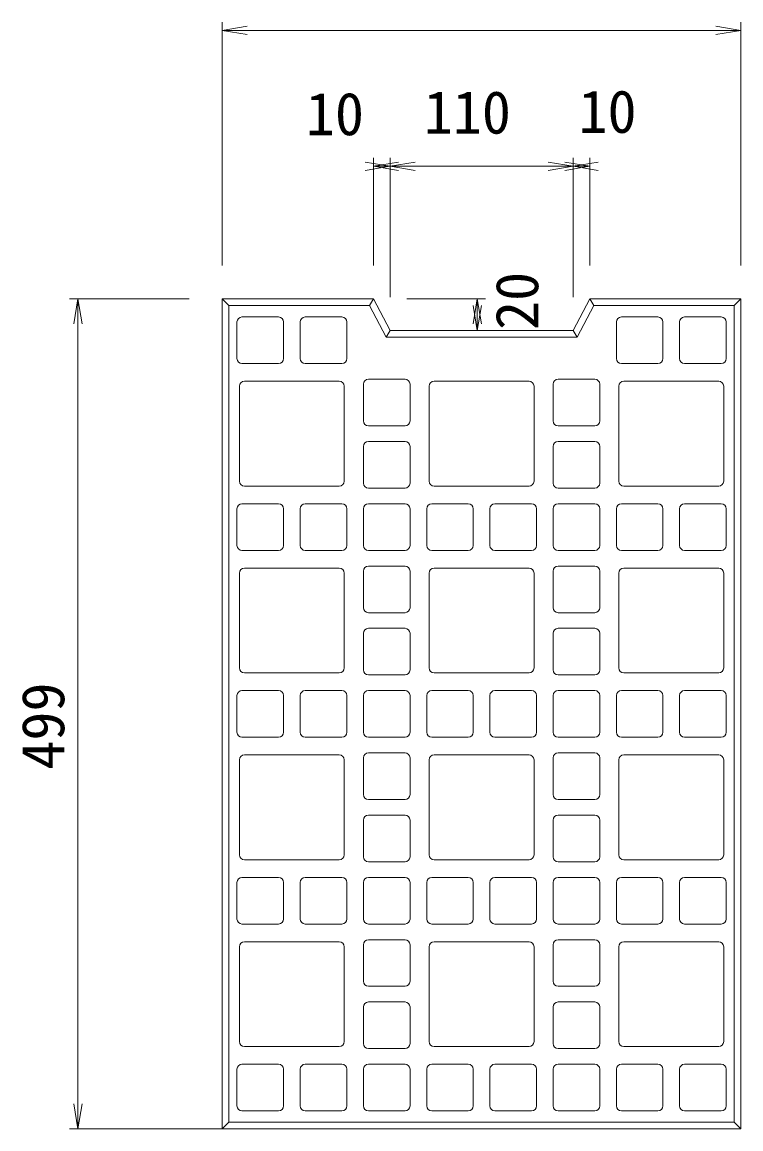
# Model space of a CAD drawing. Units: millimetres on the paper, with parts at other scales. Extents: x 2 to 843, y 0 to 594.
# Drawn here: x 642.3 to 685.5, y 434.3 to 500.8 of the extents above; entities that cross this region are included whole.
import ezdxf
from ezdxf.enums import TextEntityAlignment as Align

# ---------------------------------------------------------------- set-up
doc = ezdxf.new("R2010")
doc.units = ezdxf.units.MM
for name, color, linetype, lineweight in [('0_2', 7, 'Continuous', 18), ('D-STR-DIM（寸法）', 7, 'Continuous', 18), ('D-STR-STR1（構造物）', 7, 'Continuous', 18), ('D-STR（構造物外形線）', 1, 'Continuous', 18)]:
    doc.layers.add(name, color=color, linetype=linetype, lineweight=lineweight)
doc.styles.add('ＭＳ ゴシック', font='')
doc.styles.get('ＭＳ ゴシック').set_extended_font_data('MS Gothic')

msp = doc.modelspace()

# ---------------------------------------------------------------- linework, layer by layer
at = {"layer": '0_2'}
for p, q in [((654.341, 500.256), (655.841, 500.506)), ((684.007, 500.506), (685.507, 500.256)), ((655.841, 500.006), (654.341, 500.256)), ((685.507, 500.256), (684.007, 500.006)), ((662.924, 492.355), (664.424, 492.105)), ((664.424, 492.105), (662.924, 491.855)), ((663.424, 492.105), (664.924, 492.355)), ((664.924, 491.855), (663.424, 492.105)), ((664.424, 492.105), (665.924, 492.355)), ((665.924, 491.855), (664.424, 492.105)), ((673.924, 492.355), (675.424, 492.105)), ((675.424, 492.105), (673.924, 491.855)), ((674.924, 492.355), (676.424, 492.105)), ((676.424, 492.105), (674.924, 491.855)), ((675.424, 492.105), (676.924, 492.355)), ((676.924, 491.855), (675.424, 492.105)), ((645.415, 482.631), (645.665, 484.131)), ((645.665, 484.131), (645.915, 482.631)), ((669.418, 482.631), (669.668, 484.131)), ((669.668, 484.131), (669.918, 482.631)), ((669.668, 482.231), (669.418, 483.731)), ((669.918, 483.731), (669.668, 482.231)), ((645.665, 434.289), (645.415, 435.789)), ((645.915, 435.789), (645.665, 434.289))]:
    msp.add_line(p, q, dxfattribs=at)
at = {"layer": '0_2', "color": 9}
for p, q in [((654.341, 500.256), (654.541, 500.256)), ((685.507, 500.256), (685.307, 500.256)), ((663.424, 492.105), (663.624, 492.105)), ((664.424, 492.105), (664.224, 492.105)), ((664.424, 492.105), (664.624, 492.105)), ((675.424, 492.105), (675.224, 492.105)), ((675.424, 492.105), (675.624, 492.105)), ((676.424, 492.105), (676.224, 492.105)), ((645.665, 484.131), (645.665, 483.931)), ((669.668, 484.131), (669.668, 483.931)), ((669.668, 482.231), (669.668, 482.431)), ((645.665, 434.289), (645.665, 434.489))]:
    msp.add_line(p, q, dxfattribs=at)
at = {"layer": 'D-STR-DIM（寸法）'}
for p, q in [((654.341, 486.131), (654.341, 500.756)), ((685.507, 486.131), (685.507, 500.756)), ((654.541, 500.256), (685.307, 500.256)), ((663.424, 486.131), (663.424, 492.605)), ((664.424, 484.231), (664.424, 492.605)), ((664.424, 484.231), (664.424, 492.605)), ((675.424, 484.231), (675.424, 492.605)), ((675.424, 484.231), (675.424, 492.605)), ((676.424, 486.131), (676.424, 492.605)), ((664.224, 492.105), (663.624, 492.105)), ((664.624, 492.105), (675.224, 492.105)), ((675.624, 492.105), (676.224, 492.105)), ((652.341, 484.131), (645.165, 484.131)), ((645.665, 483.931), (645.665, 434.489)), ((665.424, 484.131), (670.168, 484.131)), ((669.668, 483.931), (669.668, 482.431)), ((670.191, 482.231), (670.168, 482.231)), ((654.841, 434.289), (645.165, 434.289))]:
    msp.add_line(p, q, dxfattribs=at)
at = {"layer": 'D-STR-STR1（構造物）'}
for p, q in [((654.341, 484.131), (654.741, 483.733)), ((663.424, 484.131), (663.182, 483.733)), ((676.666, 483.733), (676.424, 484.131)), ((685.507, 484.131), (685.107, 483.733)), ((654.741, 483.733), (654.741, 434.689)), ((654.741, 483.733), (663.182, 483.733)), ((663.182, 483.733), (664.183, 481.831)), ((676.666, 483.733), (675.666, 481.831)), ((676.666, 483.733), (685.107, 483.733)), ((685.107, 483.733), (685.107, 434.689)), ((655.224, 482.75), (655.224, 480.55)), ((655.524, 483.05), (657.724, 483.05)), ((658.024, 482.75), (658.024, 480.55)), ((659.024, 482.75), (659.024, 480.55)), ((659.324, 483.05), (661.524, 483.05)), ((661.824, 482.75), (661.824, 480.55)), ((678.024, 482.75), (678.024, 480.55)), ((680.524, 483.05), (678.324, 483.05)), ((680.824, 482.75), (680.824, 480.55)), ((681.824, 482.75), (681.824, 480.55)), ((684.324, 483.05), (682.124, 483.05)), ((684.624, 482.75), (684.624, 480.55)), ((664.424, 482.231), (664.183, 481.831)), ((675.666, 481.831), (675.424, 482.231)), ((664.183, 481.831), (675.666, 481.831)), ((655.524, 480.25), (657.724, 480.25)), ((659.324, 480.25), (661.524, 480.25)), ((680.524, 480.25), (678.324, 480.25)), ((684.324, 480.25), (682.124, 480.25)), ((663.124, 479.31), (665.324, 479.31)), ((676.724, 479.31), (674.524, 479.31)), ((655.374, 478.89), (655.374, 473.19)), ((661.374, 479.19), (655.674, 479.19)), ((661.674, 478.89), (661.674, 473.19)), ((662.824, 479.01), (662.824, 476.81)), ((665.624, 479.01), (665.624, 476.81)), ((666.774, 478.89), (666.774, 473.19)), ((672.774, 479.19), (667.074, 479.19)), ((673.074, 478.89), (673.074, 473.19)), ((674.224, 479.01), (674.224, 476.81)), ((677.024, 479.01), (677.024, 476.81)), ((678.174, 478.89), (678.174, 473.19)), ((678.474, 479.19), (684.174, 479.19)), ((684.474, 478.89), (684.474, 473.19)), ((663.124, 476.51), (665.324, 476.51)), ((676.724, 476.51), (674.524, 476.51)), ((662.824, 475.27), (662.824, 473.07)), ((663.124, 475.57), (665.324, 475.57)), ((665.624, 475.27), (665.624, 473.07)), ((674.224, 475.27), (674.224, 473.07)), ((676.724, 475.57), (674.524, 475.57)), ((677.024, 475.27), (677.024, 473.07)), ((661.374, 472.89), (655.674, 472.89)), ((663.124, 472.77), (665.324, 472.77)), ((672.774, 472.89), (667.074, 472.89)), ((676.724, 472.77), (674.524, 472.77)), ((678.474, 472.89), (684.174, 472.89)), ((655.224, 471.53), (655.224, 469.33)), ((655.524, 471.83), (657.724, 471.83)), ((658.024, 471.53), (658.024, 469.33)), ((659.024, 471.53), (659.024, 469.33)), ((659.324, 471.83), (661.524, 471.83)), ((661.824, 471.53), (661.824, 469.33)), ((662.824, 471.53), (662.824, 469.33)), ((663.124, 471.83), (665.324, 471.83)), ((665.624, 471.53), (665.624, 469.33)), ((666.624, 471.53), (666.624, 469.33)), ((666.924, 471.83), (669.124, 471.83)), ((669.424, 471.53), (669.424, 469.33)), ((670.424, 471.53), (670.424, 469.33)), ((672.924, 471.83), (670.724, 471.83)), ((673.224, 471.53), (673.224, 469.33)), ((674.224, 471.53), (674.224, 469.33)), ((676.724, 471.83), (674.524, 471.83)), ((677.024, 471.53), (677.024, 469.33)), ((678.024, 471.53), (678.024, 469.33)), ((680.524, 471.83), (678.324, 471.83)), ((680.824, 471.53), (680.824, 469.33)), ((681.824, 471.53), (681.824, 469.33)), ((684.324, 471.83), (682.124, 471.83)), ((684.624, 471.53), (684.624, 469.33)), ((655.524, 469.03), (657.724, 469.03)), ((659.324, 469.03), (661.524, 469.03)), ((663.124, 469.03), (665.324, 469.03)), ((666.924, 469.03), (669.124, 469.03)), ((672.924, 469.03), (670.724, 469.03)), ((676.724, 469.03), (674.524, 469.03)), ((680.524, 469.03), (678.324, 469.03)), ((684.324, 469.03), (682.124, 469.03)), ((661.374, 467.97), (655.674, 467.97)), ((663.124, 468.09), (665.324, 468.09)), ((672.774, 467.97), (667.074, 467.97)), ((676.724, 468.09), (674.524, 468.09)), ((678.474, 467.97), (684.174, 467.97)), ((655.374, 467.67), (655.374, 461.97)), ((661.674, 467.67), (661.674, 461.97)), ((662.824, 467.79), (662.824, 465.59)), ((665.624, 467.79), (665.624, 465.59)), ((666.774, 467.67), (666.774, 461.97)), ((673.074, 467.67), (673.074, 461.97)), ((674.224, 467.79), (674.224, 465.59)), ((677.024, 467.79), (677.024, 465.59)), ((678.174, 467.67), (678.174, 461.97)), ((684.474, 467.67), (684.474, 461.97)), ((663.124, 465.29), (665.324, 465.29)), ((676.724, 465.29), (674.524, 465.29)), ((662.824, 464.05), (662.824, 461.85)), ((663.124, 464.35), (665.324, 464.35)), ((665.624, 464.05), (665.624, 461.85)), ((674.224, 464.05), (674.224, 461.85)), ((676.724, 464.35), (674.524, 464.35)), ((677.024, 464.05), (677.024, 461.85)), ((661.374, 461.67), (655.674, 461.67)), ((663.124, 461.55), (665.324, 461.55)), ((672.774, 461.67), (667.074, 461.67)), ((676.724, 461.55), (674.524, 461.55)), ((678.474, 461.67), (684.174, 461.67)), ((655.224, 460.31), (655.224, 458.11)), ((655.524, 460.61), (657.724, 460.61)), ((658.024, 460.31), (658.024, 458.11)), ((659.024, 460.31), (659.024, 458.11)), ((659.324, 460.61), (661.524, 460.61)), ((661.824, 460.31), (661.824, 458.11)), ((662.824, 460.31), (662.824, 458.11)), ((663.124, 460.61), (665.324, 460.61)), ((665.624, 460.31), (665.624, 458.11)), ((666.624, 460.31), (666.624, 458.11)), ((666.924, 460.61), (669.124, 460.61)), ((669.424, 460.31), (669.424, 458.11)), ((670.424, 460.31), (670.424, 458.11)), ((672.924, 460.61), (670.724, 460.61)), ((673.224, 460.31), (673.224, 458.11)), ((674.224, 460.31), (674.224, 458.11)), ((676.724, 460.61), (674.524, 460.61)), ((677.024, 460.31), (677.024, 458.11)), ((678.024, 460.31), (678.024, 458.11)), ((680.524, 460.61), (678.324, 460.61)), ((680.824, 460.31), (680.824, 458.11)), ((681.824, 460.31), (681.824, 458.11)), ((684.324, 460.61), (682.124, 460.61)), ((684.624, 460.31), (684.624, 458.11)), ((655.524, 457.81), (657.724, 457.81)), ((659.324, 457.81), (661.524, 457.81)), ((663.124, 457.81), (665.324, 457.81)), ((666.924, 457.81), (669.124, 457.81)), ((672.924, 457.81), (670.724, 457.81)), ((676.724, 457.81), (674.524, 457.81)), ((680.524, 457.81), (678.324, 457.81)), ((684.324, 457.81), (682.124, 457.81)), ((661.374, 456.75), (655.674, 456.75)), ((663.124, 456.87), (665.324, 456.87)), ((672.774, 456.75), (667.074, 456.75)), ((676.724, 456.87), (674.524, 456.87)), ((678.474, 456.75), (684.174, 456.75)), ((655.374, 456.45), (655.374, 450.75)), ((661.674, 456.45), (661.674, 450.75)), ((662.824, 456.57), (662.824, 454.37)), ((665.624, 456.57), (665.624, 454.37)), ((666.774, 456.45), (666.774, 450.75)), ((673.074, 456.45), (673.074, 450.75)), ((674.224, 456.57), (674.224, 454.37)), ((677.024, 456.57), (677.024, 454.37)), ((678.174, 456.45), (678.174, 450.75)), ((684.474, 456.45), (684.474, 450.75)), ((663.124, 454.07), (665.324, 454.07)), ((676.724, 454.07), (674.524, 454.07)), ((662.824, 452.83), (662.824, 450.63)), ((663.124, 453.13), (665.324, 453.13)), ((665.624, 452.83), (665.624, 450.63)), ((674.224, 452.83), (674.224, 450.63)), ((676.724, 453.13), (674.524, 453.13)), ((677.024, 452.83), (677.024, 450.63)), ((661.374, 450.45), (655.674, 450.45)), ((663.124, 450.33), (665.324, 450.33)), ((672.774, 450.45), (667.074, 450.45)), ((676.724, 450.33), (674.524, 450.33)), ((678.474, 450.45), (684.174, 450.45)), ((655.524, 449.39), (657.724, 449.39)), ((659.324, 449.39), (661.524, 449.39)), ((663.124, 449.39), (665.324, 449.39)), ((666.924, 449.39), (669.124, 449.39)), ((672.924, 449.39), (670.724, 449.39)), ((676.724, 449.39), (674.524, 449.39)), ((680.524, 449.39), (678.324, 449.39)), ((684.324, 449.39), (682.124, 449.39)), ((655.224, 449.09), (655.224, 446.89)), ((658.024, 449.09), (658.024, 446.89)), ((659.024, 449.09), (659.024, 446.89)), ((661.824, 449.09), (661.824, 446.89)), ((662.824, 449.09), (662.824, 446.89)), ((665.624, 449.09), (665.624, 446.89)), ((666.624, 449.09), (666.624, 446.89)), ((669.424, 449.09), (669.424, 446.89)), ((670.424, 449.09), (670.424, 446.89)), ((673.224, 449.09), (673.224, 446.89)), ((674.224, 449.09), (674.224, 446.89)), ((677.024, 449.09), (677.024, 446.89)), ((678.024, 449.09), (678.024, 446.89)), ((680.824, 449.09), (680.824, 446.89)), ((681.824, 449.09), (681.824, 446.89)), ((684.624, 449.09), (684.624, 446.89)), ((655.524, 446.59), (657.724, 446.59)), ((659.324, 446.59), (661.524, 446.59)), ((663.124, 446.59), (665.324, 446.59)), ((666.924, 446.59), (669.124, 446.59)), ((672.924, 446.59), (670.724, 446.59)), ((676.724, 446.59), (674.524, 446.59)), ((680.524, 446.59), (678.324, 446.59)), ((684.324, 446.59), (682.124, 446.59)), ((661.374, 445.53), (655.674, 445.53)), ((662.824, 445.35), (662.824, 443.15)), ((663.124, 445.65), (665.324, 445.65)), ((665.624, 445.35), (665.624, 443.15)), ((672.774, 445.53), (667.074, 445.53)), ((674.224, 445.35), (674.224, 443.15)), ((676.724, 445.65), (674.524, 445.65)), ((677.024, 445.35), (677.024, 443.15)), ((678.474, 445.53), (684.174, 445.53)), ((655.374, 445.23), (655.374, 439.53)), ((661.674, 445.23), (661.674, 439.53)), ((666.774, 445.23), (666.774, 439.53)), ((673.074, 445.23), (673.074, 439.53)), ((678.174, 445.23), (678.174, 439.53)), ((684.474, 445.23), (684.474, 439.53)), ((663.124, 442.85), (665.324, 442.85)), ((676.724, 442.85), (674.524, 442.85)), ((662.824, 441.61), (662.824, 439.41)), ((663.124, 441.91), (665.324, 441.91)), ((665.624, 441.61), (665.624, 439.41)), ((674.224, 441.61), (674.224, 439.41)), ((676.724, 441.91), (674.524, 441.91)), ((677.024, 441.61), (677.024, 439.41)), ((661.374, 439.23), (655.674, 439.23)), ((663.124, 439.11), (665.324, 439.11)), ((672.774, 439.23), (667.074, 439.23)), ((676.724, 439.11), (674.524, 439.11)), ((678.474, 439.23), (684.174, 439.23)), ((655.524, 438.17), (657.724, 438.17)), ((659.324, 438.17), (661.524, 438.17)), ((663.124, 438.17), (665.324, 438.17)), ((666.924, 438.17), (669.124, 438.17)), ((672.924, 438.17), (670.724, 438.17)), ((676.724, 438.17), (674.524, 438.17)), ((680.524, 438.17), (678.324, 438.17)), ((684.324, 438.17), (682.124, 438.17)), ((655.224, 437.87), (655.224, 435.67)), ((658.024, 437.87), (658.024, 435.67)), ((659.024, 437.87), (659.024, 435.67)), ((661.824, 437.87), (661.824, 435.67)), ((662.824, 437.87), (662.824, 435.67)), ((665.624, 437.87), (665.624, 435.67)), ((666.624, 437.87), (666.624, 435.67)), ((669.424, 437.87), (669.424, 435.67)), ((670.424, 437.87), (670.424, 435.67)), ((673.224, 437.87), (673.224, 435.67)), ((674.224, 437.87), (674.224, 435.67)), ((677.024, 437.87), (677.024, 435.67)), ((678.024, 437.87), (678.024, 435.67)), ((680.824, 437.87), (680.824, 435.67)), ((681.824, 437.87), (681.824, 435.67)), ((684.624, 437.87), (684.624, 435.67)), ((655.524, 435.37), (657.724, 435.37)), ((659.324, 435.37), (661.524, 435.37)), ((663.124, 435.37), (665.324, 435.37)), ((666.924, 435.37), (669.124, 435.37)), ((672.924, 435.37), (670.724, 435.37)), ((676.724, 435.37), (674.524, 435.37)), ((680.524, 435.37), (678.324, 435.37)), ((684.324, 435.37), (682.124, 435.37)), ((654.341, 434.289), (654.741, 434.689)), ((685.107, 434.689), (654.741, 434.689)), ((685.507, 434.289), (685.107, 434.689))]:
    msp.add_line(p, q, dxfattribs=at)
for centre, start, end in [((655.524, 482.75), 90, 180), ((657.724, 482.75), 0, 90), ((659.324, 482.75), 90, 180), ((661.524, 482.75), 0, 90), ((678.324, 482.75), 90, 180), ((680.524, 482.75), 0, 90), ((682.124, 482.75), 90, 180), ((684.324, 482.75), 0, 90), ((655.524, 480.55), 180, 270), ((657.724, 480.55), 270, 0), ((659.324, 480.55), 180, 270), ((661.524, 480.55), 270, 0), ((678.324, 480.55), 180, 270), ((680.524, 480.55), 270, 0), ((682.124, 480.55), 180, 270), ((684.324, 480.55), 270, 0), ((663.124, 479.01), 90, 180), ((665.324, 479.01), 0, 90), ((674.524, 479.01), 90, 180), ((676.724, 479.01), 0, 90), ((655.674, 478.89), 90, 180), ((661.374, 478.89), 0, 90), ((667.074, 478.89), 90, 180), ((672.774, 478.89), 0, 90), ((678.474, 478.89), 90, 180), ((684.174, 478.89), 0, 90), ((663.124, 476.81), 180, 270), ((665.324, 476.81), 270, 0), ((674.524, 476.81), 180, 270), ((676.724, 476.81), 270, 0), ((663.124, 475.27), 90, 180), ((665.324, 475.27), 0, 90), ((674.524, 475.27), 90, 180), ((676.724, 475.27), 0, 90), ((655.674, 473.19), 180, 270), ((661.374, 473.19), 270, 0), ((663.124, 473.07), 180, 270), ((665.324, 473.07), 270, 0), ((667.074, 473.19), 180, 270), ((672.774, 473.19), 270, 0), ((674.524, 473.07), 180, 270), ((676.724, 473.07), 270, 0), ((678.474, 473.19), 180, 270), ((684.174, 473.19), 270, 0), ((655.524, 471.53), 90, 180), ((657.724, 471.53), 0, 90), ((659.324, 471.53), 90, 180), ((661.524, 471.53), 0, 90), ((663.124, 471.53), 90, 180), ((665.324, 471.53), 0, 90), ((666.924, 471.53), 90, 180), ((669.124, 471.53), 0, 90), ((670.724, 471.53), 90, 180), ((672.924, 471.53), 0, 90), ((674.524, 471.53), 90, 180), ((676.724, 471.53), 0, 90), ((678.324, 471.53), 90, 180), ((680.524, 471.53), 0, 90), ((682.124, 471.53), 90, 180), ((684.324, 471.53), 0, 90), ((655.524, 469.33), 180, 270), ((657.724, 469.33), 270, 0), ((659.324, 469.33), 180, 270), ((661.524, 469.33), 270, 0), ((663.124, 469.33), 180, 270), ((665.324, 469.33), 270, 0), ((666.924, 469.33), 180, 270), ((669.124, 469.33), 270, 0), ((670.724, 469.33), 180, 270), ((672.924, 469.33), 270, 0), ((674.524, 469.33), 180, 270), ((676.724, 469.33), 270, 0), ((678.324, 469.33), 180, 270), ((680.524, 469.33), 270, 0), ((682.124, 469.33), 180, 270), ((684.324, 469.33), 270, 0), ((655.674, 467.67), 90, 180), ((661.374, 467.67), 0, 90), ((663.124, 467.79), 90, 180), ((665.324, 467.79), 0, 90), ((667.074, 467.67), 90, 180), ((672.774, 467.67), 0, 90), ((674.524, 467.79), 90, 180), ((676.724, 467.79), 0, 90), ((678.474, 467.67), 90, 180), ((684.174, 467.67), 0, 90), ((663.124, 465.59), 180, 270), ((665.324, 465.59), 270, 0), ((674.524, 465.59), 180, 270), ((676.724, 465.59), 270, 0), ((663.124, 464.05), 90, 180), ((665.324, 464.05), 0, 90), ((674.524, 464.05), 90, 180), ((676.724, 464.05), 0, 90), ((655.674, 461.97), 180, 270), ((661.374, 461.97), 270, 0), ((667.074, 461.97), 180, 270), ((672.774, 461.97), 270, 0), ((678.474, 461.97), 180, 270), ((684.174, 461.97), 270, 0), ((663.124, 461.85), 180, 270), ((665.324, 461.85), 270, 0), ((674.524, 461.85), 180, 270), ((676.724, 461.85), 270, 0), ((655.524, 460.31), 90, 180), ((657.724, 460.31), 0, 90), ((659.324, 460.31), 90, 180), ((661.524, 460.31), 0, 90), ((663.124, 460.31), 90, 180), ((665.324, 460.31), 0, 90), ((666.924, 460.31), 90, 180), ((669.124, 460.31), 0, 90), ((670.724, 460.31), 90, 180), ((672.924, 460.31), 0, 90), ((674.524, 460.31), 90, 180), ((676.724, 460.31), 0, 90), ((678.324, 460.31), 90, 180), ((680.524, 460.31), 0, 90), ((682.124, 460.31), 90, 180), ((684.324, 460.31), 0, 90), ((655.524, 458.11), 180, 270), ((657.724, 458.11), 270, 0), ((659.324, 458.11), 180, 270), ((661.524, 458.11), 270, 0), ((663.124, 458.11), 180, 270), ((665.324, 458.11), 270, 0), ((666.924, 458.11), 180, 270), ((669.124, 458.11), 270, 0), ((670.724, 458.11), 180, 270), ((672.924, 458.11), 270, 0), ((674.524, 458.11), 180, 270), ((676.724, 458.11), 270, 0), ((678.324, 458.11), 180, 270), ((680.524, 458.11), 270, 0), ((682.124, 458.11), 180, 270), ((684.324, 458.11), 270, 0), ((655.674, 456.45), 90, 180), ((661.374, 456.45), 0, 90), ((663.124, 456.57), 90, 180), ((665.324, 456.57), 0, 90), ((667.074, 456.45), 90, 180), ((672.774, 456.45), 0, 90), ((674.524, 456.57), 90, 180), ((676.724, 456.57), 0, 90), ((678.474, 456.45), 90, 180), ((684.174, 456.45), 0, 90), ((663.124, 454.37), 180, 270), ((665.324, 454.37), 270, 0), ((674.524, 454.37), 180, 270), ((676.724, 454.37), 270, 0), ((663.124, 452.83), 90, 180), ((665.324, 452.83), 0, 90), ((674.524, 452.83), 90, 180), ((676.724, 452.83), 0, 90), ((655.674, 450.75), 180, 270), ((661.374, 450.75), 270, 0), ((667.074, 450.75), 180, 270), ((672.774, 450.75), 270, 0), ((678.474, 450.75), 180, 270), ((684.174, 450.75), 270, 0), ((663.124, 450.63), 180, 270), ((665.324, 450.63), 270, 0), ((674.524, 450.63), 180, 270), ((676.724, 450.63), 270, 0), ((655.524, 449.09), 90, 180), ((657.724, 449.09), 0, 90), ((659.324, 449.09), 90, 180), ((661.524, 449.09), 0, 90), ((663.124, 449.09), 90, 180), ((665.324, 449.09), 0, 90), ((666.924, 449.09), 90, 180), ((669.124, 449.09), 0, 90), ((670.724, 449.09), 90, 180), ((672.924, 449.09), 0, 90), ((674.524, 449.09), 90, 180), ((676.724, 449.09), 0, 90), ((678.324, 449.09), 90, 180), ((680.524, 449.09), 0, 90), ((682.124, 449.09), 90, 180), ((684.324, 449.09), 0, 90), ((655.524, 446.89), 180, 270), ((657.724, 446.89), 270, 0), ((659.324, 446.89), 180, 270), ((661.524, 446.89), 270, 0), ((663.124, 446.89), 180, 270), ((665.324, 446.89), 270, 0), ((666.924, 446.89), 180, 270), ((669.124, 446.89), 270, 0), ((670.724, 446.89), 180, 270), ((672.924, 446.89), 270, 0), ((674.524, 446.89), 180, 270), ((676.724, 446.89), 270, 0), ((678.324, 446.89), 180, 270), ((680.524, 446.89), 270, 0), ((682.124, 446.89), 180, 270), ((684.324, 446.89), 270, 0), ((655.674, 445.23), 90, 180), ((661.374, 445.23), 0, 90), ((663.124, 445.35), 90, 180), ((665.324, 445.35), 0, 90), ((667.074, 445.23), 90, 180), ((672.774, 445.23), 0, 90), ((674.524, 445.35), 90, 180), ((676.724, 445.35), 0, 90), ((678.474, 445.23), 90, 180), ((684.174, 445.23), 0, 90), ((663.124, 443.15), 180, 270), ((665.324, 443.15), 270, 0), ((674.524, 443.15), 180, 270), ((676.724, 443.15), 270, 0), ((663.124, 441.61), 90, 180), ((665.324, 441.61), 0, 90), ((674.524, 441.61), 90, 180), ((676.724, 441.61), 0, 90), ((655.674, 439.53), 180, 270), ((661.374, 439.53), 270, 0), ((663.124, 439.41), 180, 270), ((665.324, 439.41), 270, 0), ((667.074, 439.53), 180, 270), ((672.774, 439.53), 270, 0), ((674.524, 439.41), 180, 270), ((676.724, 439.41), 270, 0), ((678.474, 439.53), 180, 270), ((684.174, 439.53), 270, 0), ((655.524, 437.87), 90, 180), ((657.724, 437.87), 0, 90), ((659.324, 437.87), 90, 180), ((661.524, 437.87), 0, 90), ((663.124, 437.87), 90, 180), ((665.324, 437.87), 0, 90), ((666.924, 437.87), 90, 180), ((669.124, 437.87), 0, 90), ((670.724, 437.87), 90, 180), ((672.924, 437.87), 0, 90), ((674.524, 437.87), 90, 180), ((676.724, 437.87), 0, 90), ((678.324, 437.87), 90, 180), ((680.524, 437.87), 0, 90), ((682.124, 437.87), 90, 180), ((684.324, 437.87), 0, 90), ((655.524, 435.67), 180, 270), ((657.724, 435.67), 270, 0), ((659.324, 435.67), 180, 270), ((661.524, 435.67), 270, 0), ((663.124, 435.67), 180, 270), ((665.324, 435.67), 270, 0), ((666.924, 435.67), 180, 270), ((669.124, 435.67), 270, 0), ((670.724, 435.67), 180, 270), ((672.924, 435.67), 270, 0), ((674.524, 435.67), 180, 270), ((676.724, 435.67), 270, 0), ((678.324, 435.67), 180, 270), ((680.524, 435.67), 270, 0), ((682.124, 435.67), 180, 270), ((684.324, 435.67), 270, 0)]:
    msp.add_arc(centre, 0.3, start, end, dxfattribs=at)
at = {"layer": 'D-STR（構造物外形線）'}
for p, q in [((654.341, 484.131), (654.341, 434.289)), ((654.341, 484.131), (663.424, 484.131)), ((663.424, 484.131), (664.424, 482.231)), ((676.424, 484.131), (675.424, 482.231)), ((676.424, 484.131), (685.507, 484.131)), ((685.507, 484.131), (685.507, 434.289)), ((664.424, 482.231), (675.424, 482.231)), ((685.507, 434.289), (654.341, 434.289))]:
    msp.add_line(p, q, dxfattribs=at)

# ---------------------------------------------------------------- texts
at = {"layer": 'D-STR-DIM（寸法）', "style": 'ＭＳ ゴシック'}
for s, p in [('110', (666.451, 493.29)), ('10', (675.748, 493.337)), ('10', (659.365, 493.197))]:
    msp.add_text(s, height=2.566, dxfattribs=at).set_placement(p, align=Align.BOTTOM_LEFT)
for s, p in [('20', (674.097, 482.266)), ('499', (645.615, 455.861))]:
    msp.add_text(s, height=2.566, rotation=90, dxfattribs=at).set_placement(p, align=Align.BOTTOM_LEFT)

doc.saveas('drawing.dxf')
